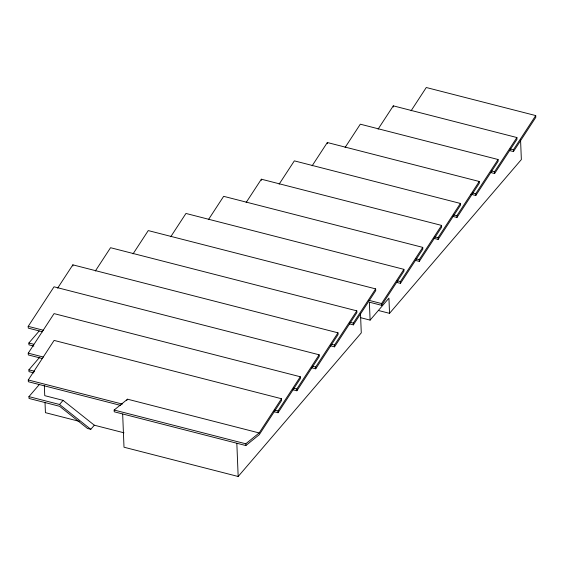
<?xml version="1.0" encoding="UTF-8"?>
<svg xmlns="http://www.w3.org/2000/svg" width="564" height="564" viewBox="0 0 564 564"><rect width="100%" height="100%" fill="white"/><g stroke="black" fill="none" stroke-linecap="round" stroke-linejoin="round"><path stroke-width="0.85" d="M42.575 331.794L28.27 328.121L28.2 326.359L54.024 286.801L319.153 354.791L319.231 356.561L296.89 390.774L292.801 389.731M57.641 288.133L72.855 264.84L337.984 332.823L338.062 334.593L315.72 368.814L311.631 367.763M42.617 358.598L28.313 354.932L28.242 353.163L54.059 313.612L300.323 376.759L300.401 378.522L278.059 412.742L273.97 411.699M95.344 271.009L110.551 247.709L356.815 310.856L356.892 312.625L334.551 346.846L330.462 345.795M120.731 405.424L28.348 381.736L28.278 379.967L54.102 340.416L281.492 398.727L281.57 400.489L259.228 434.71L245.862 445.553L114.238 411.798L114.168 410.035L127.534 399.192L259.158 432.948L281.492 398.727M133.048 253.878L148.254 230.584L375.652 288.888L375.723 290.657L353.381 324.878L349.292 323.828M170.744 236.753L185.958 213.453L403.916 269.345L403.986 271.108L381.645 305.328L369.378 302.184L370.104 320.119L360.664 317.694M208.447 219.622L223.654 196.328L422.746 247.377L422.817 249.14L400.475 283.361L396.386 282.31M246.151 202.497L261.358 179.197L441.577 225.41L441.647 227.172L419.306 261.393L415.217 260.349M126.688 400.489L127.534 399.192M279.131 184.16L294.345 160.86L460.407 203.442L460.478 205.211L438.136 239.425L434.047 238.382M312.118 165.823L327.324 142.523L479.238 181.474L479.308 183.244L456.967 217.464L452.878 216.414M345.097 147.486L360.311 124.186L498.068 159.506L498.139 161.276L475.797 195.496L470.891 194.235M378.084 129.142L393.291 105.849L516.899 137.538L516.969 139.308L494.628 173.529L490.539 172.478M411.071 110.805L426.278 87.512L535.729 115.578L535.8 117.34L513.459 151.561L509.37 150.51M278.059 412.742L277.989 410.98L300.323 376.759M296.89 390.774L296.819 389.012L319.153 354.791M315.72 368.814L315.65 367.044L337.984 332.823M334.551 346.846L334.48 345.076L356.815 310.856M353.381 324.878L353.311 323.109L375.652 288.888M381.645 305.328L381.574 303.566L403.916 269.345M400.475 283.361L400.405 281.598L422.746 247.377M419.306 261.393L419.235 259.63L441.577 225.41M438.136 239.425L438.066 237.663L460.407 203.442M456.967 217.464L456.896 215.695L479.238 181.474M475.797 195.496L475.727 193.727L498.068 159.506M494.628 173.529L494.557 171.759L516.899 137.538M513.459 151.561L513.388 149.791L535.729 115.578M33.868 346.106L28.94 344.844L28.87 343.018L39.184 330.983M33.903 372.91L28.983 371.648L28.912 369.822L39.748 357.174M123.96 432.799L94.322 425.207L90.797 429.324L87.519 428.485L59.622 406.299L29.025 398.452L28.947 396.633L39.219 384.648M28.947 396.633L59.544 404.48L63.076 400.355L94.322 425.207M370.104 320.119L388.934 298.152L389.541 313.337L378.514 310.51M122.67 414.124L124.002 447.217L238.17 476.488L361.277 332.88L360.488 313.351M389.541 313.337L521.355 159.563L520.572 140.034M245.862 445.553L245.791 443.79L259.158 432.948M510.117 148.952L513.388 149.791M491.286 170.92L494.557 171.759M472.456 192.888L475.727 193.727M453.625 214.856L456.896 215.695M434.795 236.824L438.066 237.663M415.964 258.791L419.235 259.63M397.134 280.759L400.405 281.598M369.053 300.351L381.574 303.566M350.04 322.27L353.311 323.109M331.209 344.237L334.48 345.076M312.378 366.205L315.65 367.044M293.548 388.173L296.819 389.012M28.2 326.359L43.35 330.243M28.87 343.018L33.791 344.28M274.717 410.141L277.989 410.98M28.242 353.163L43.386 357.047M28.912 369.822L34.651 371.295M28.278 379.967L122.353 404.092M114.168 410.035L245.791 443.79M63.076 400.355L44.746 395.66L44.344 385.572M79.221 421.329L45.43 412.665L45.021 402.541M59.544 404.48L90.797 429.324M393.291 105.849L393.341 107.026M327.324 142.523L327.374 143.7M261.358 179.197L261.407 180.374M236.838 443.403L238.17 476.488M72.855 264.84L72.897 266.018"/></g></svg>
